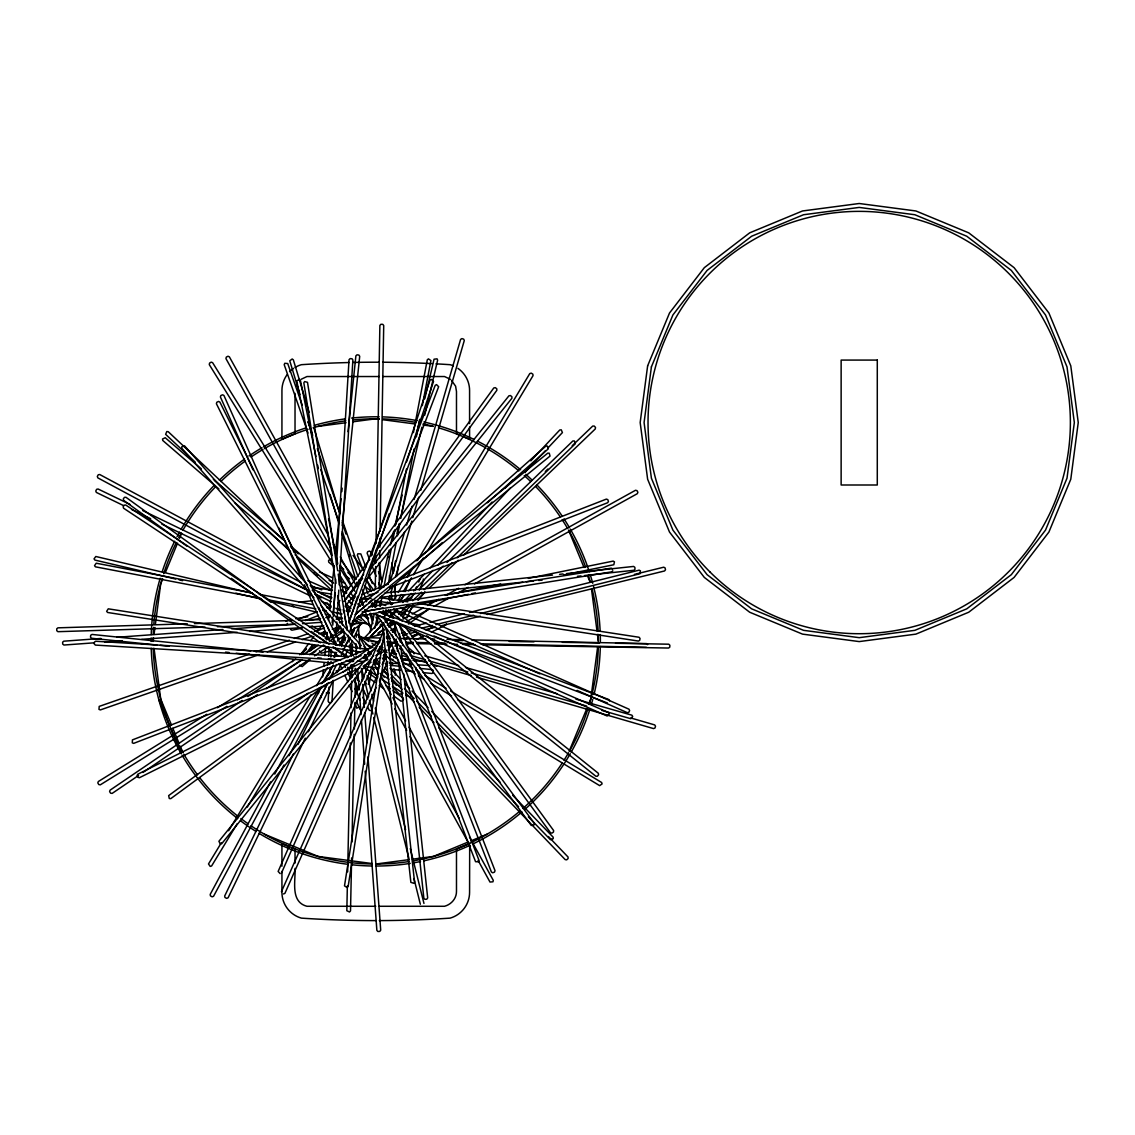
<?xml version="1.0" encoding="UTF-8"?>
<svg xmlns="http://www.w3.org/2000/svg" width="1135" height="1135" viewBox="0 0 1135 1135"><rect width="100%" height="100%" fill="white"/><g stroke="black" fill="none" stroke-linecap="round" stroke-linejoin="round"><path stroke-width="1.5" d="M374.933 607.282L375.047 600.188M375.231 589.547L375.642 566.507M375.699 562.96L375.827 555.866M376.04 543.466L379.87 325.404L380.906 324.269L382.835 324.355L383.715 325.561L380.112 531.223M379.118 587.944L379.558 563.13M379.643 557.81L379.771 550.716M379.828 547.169L379.984 538.302M347.353 886.009L346.828 910.724L349.509 911.987L350.516 910.894L351.637 857.918M347.65 871.879L350.36 742.971M350.474 737.679L350.999 712.95M351.112 707.658L351.666 681.17M351.751 677.638L352.006 665.266M352.233 654.682L352.46 644.084M351.978 842.028L354.248 734.317M354.361 729.01L354.914 702.522M355.028 697.231L355.439 677.808M355.51 674.275L355.624 668.969M355.922 654.852L355.993 651.32M356.078 647.787L356.149 644.254M356.291 637.189L356.376 633.656M328.994 687.115L328.128 701.26L328.951 702.522L330.881 702.693M329.859 672.956L330.086 669.409M330.838 657.023L331.278 649.944M332.796 625.172L333.123 619.852M333.335 616.319L335.605 579.148M336.471 564.989L349.041 359.696L350.133 358.603L352.063 358.773L352.886 360.022L339.124 584.795M331.973 701.6L333.264 680.362M334.683 657.349L334.995 652.043M335.435 644.964L335.648 641.431M335.974 636.111L336.84 621.966M337.067 618.419L338.798 590.101M348.871 556.193L349.012 554.66M322.652 676.857L323.376 669.792M323.745 666.273L324.113 662.741M324.837 655.69L325.759 646.865M326.483 639.814L327.206 632.762M328.497 620.405L329.036 615.127M329.59 609.835L334.144 565.741M335.421 553.398L341.082 498.719M341.819 491.668L342.188 488.135M348.019 431.697L355.879 355.865L357.014 354.815L358.915 355.071L359.696 356.347L342.174 525.661M327.745 664.996L328.114 661.464M328.653 656.186L329.391 649.121M332.129 622.675L332.683 617.383M333.037 613.851L335.236 592.683M153.594 637.913L153.14 641.403A222.616 222.616 0 0 1 153.168 637.913M154.048 634.422L154.97 627.442M155.438 623.952L160.716 583.787L162.745 578.907M597.677 646.652L590.782 699.032L588.767 703.913M384.169 632.848L344.501 885.867L346.998 887.471L348.133 886.534L385.347 649.22M389.362 599.691L389.915 596.216M393.746 571.785L395.377 561.314L396.526 560.364M386.978 638.75L387.801 633.514M394.37 591.633L395.462 584.653M396.824 575.942L398.47 565.471M376.636 625.215L378.295 616.546M380.282 606.133L382.268 595.719M383.928 587.05L391.206 548.872M392.866 540.203L394.852 529.79M395.845 524.583L406.444 469.067M413.395 432.634L427.299 359.767L428.462 358.873L430.903 360.561L422.305 405.663M371.642 671.111L369.329 683.256L368.151 684.15M379.927 627.74L380.58 624.264M382.566 613.851L383.233 610.389M388.198 584.369L396.143 542.729M397.463 535.791L399.79 523.646M400.783 518.44L414.02 449.034M416.346 436.89L419.652 419.539M363.824 658.413L364.633 654.98M369.882 632.621L374.323 613.709M375.926 606.828L377.146 601.663M380.367 587.916L389.248 550.078M390.454 544.928L393.689 531.166M394.895 526.016L402.159 495.059M417.098 431.442L419.922 419.397M424.774 398.768L434.052 359.213L437.046 358.83L437.628 360.15L424.717 415.183M362.562 679.978L363.767 674.828M374.663 628.393L377.487 616.362M379.913 606.047L381.119 600.883M396.867 533.819L399.279 523.505M401.308 514.907L421.894 427.214M292.433 661.691L292.787 660.3M390.312 581.191L404.67 531.818M406.642 525.008L412.09 506.281M414.076 499.457L460.597 339.422L461.902 338.599L463.733 339.181L464.272 340.585L420.716 490.419M384.581 614.702L386.056 609.594M389.035 599.379L390.029 595.974M391.007 592.569L392.994 585.759M395.462 577.247L411.806 521.064M412.785 517.659L418.73 497.229M341.465 644.793L344.274 636.423M348.757 623.016L357.724 596.216M371.173 556.022L430.037 380.154L431.314 379.416L433.513 381.417L406.6 461.817M349.991 630.989L389.22 513.744M319.247 688.888L318.382 693.57M337.521 641.034L338.783 637.742M340.67 632.791L341.933 629.485M347.608 614.645L435.23 385.304L436.535 384.623L438.649 386.709L349.14 621.001M328.341 675.438L330.228 670.501M339.677 645.744L343.465 635.841M395.179 675.169L395.746 673.807L394.001 668.799M165.44 572.395L177.571 543.112M179.585 538.231L181.614 533.351M569.217 751.086L586.738 708.793M383.942 630.464L278.146 871.439L280.146 873.624M389.631 617.525L391.05 614.29M407.38 577.105L410.217 570.635M281.494 873.014L384.453 638.508M389.418 627.187L391.547 622.335M401.492 599.691L403.62 594.839M405.039 591.605L410.728 578.666M281.437 891.67L378.466 672.842M382.055 664.741L386.368 655.009M388.525 650.156L392.114 642.041M402.897 617.738L406.486 609.623M411.523 598.273L413.665 593.421M415.112 590.172L416.545 586.937M418.702 582.071L420.134 578.822M376.196 687.455L284.928 893.33L283.523 893.969M379.785 679.354L387.688 661.521M389.121 658.286L393.434 648.553M407.096 617.766L412.842 604.799M419.312 590.2L423.625 580.482L423.284 579.02M387.631 675.694L388.255 674.36M293.383 753.938L224.687 895.997L224.971 897.473L226.688 898.367L228.107 897.771L305.287 738.133M298.008 744.347L327.334 683.696M329.661 678.9L336.598 664.542M341.238 654.966L349.722 637.402M351.268 634.21L354.347 627.825M308.38 731.749L333.08 680.674M336.939 672.686L341.564 663.11M344.657 656.725L347.75 650.341M349.282 647.149L352.375 640.764M353.921 637.572L360.859 623.2M446.339 623.711L445.672 625.059L431.385 632.167M295.909 386.198L297.257 383.616M270.556 781.887L210.202 894.38L210.429 895.87L212.103 896.82L213.55 896.295L283.963 765.033M274.741 774.07L321.673 686.576M324.199 681.88L332.569 666.259M288.985 755.669L327.533 683.781M330.895 677.538L333.406 672.856M365.881 702.239L363.328 703.842M384.552 615.241L387.29 610.673M393.689 600.032L396.427 595.478M398.257 592.442L405.564 580.283M407.394 577.247L413.778 566.606M417.439 560.52L529.775 373.585L531.251 373.131L532.868 374.167L533.024 375.657L427.994 550.432M385.063 621.866L386.893 618.83M397.86 600.585L401.506 594.513M403.336 591.463L411.551 577.786M413.381 574.75L423.426 558.037M221.311 842.823L208.5 863.976L210.202 866.402L211.607 865.977L237.243 823.669M228.632 830.735L311.004 694.79M316.495 685.724L327.476 667.593M329.306 664.571L331.136 661.549M333.889 657.023L336.627 652.483M341.209 644.935L345.778 637.373M247.302 807.056L319.602 687.711M322.354 683.185L333.335 665.053M344.316 646.936L349.807 637.87M352.559 633.33L354.39 630.308M286.729 624.661L287.51 623.385M359.412 706.722L356.787 708.212L355.184 703.728M387.532 557.966L388.44 556.703M301.385 653.647L308.663 643.602M310.735 640.722L313.856 636.423M316.977 632.11L321.134 626.364M327.377 617.752L329.462 614.872M337.776 603.394L339.862 600.514M342.983 596.201L368.974 560.307M376.252 550.248L493.768 387.971L495.271 387.631L496.804 388.808L496.832 390.312L373.074 561.201M306.521 653.122L312.763 644.496M343.962 601.422L363.711 574.126M301.612 654.569L306.053 649.021M344.856 600.599L362.59 578.453M370.351 568.777L508.948 395.803L510.466 395.548L511.942 396.796L511.885 398.286L365.541 580.936M308.99 651.504L314.537 644.595M322.297 634.905L324.511 632.138M345.579 605.849L356.674 592.016M379.771 641.999L218.913 841.29L220.275 843.929L221.736 843.688L373.713 655.392M400.854 615.879L404.173 611.765M378.154 649.887L382.594 644.396M392.568 632.025L395.902 627.896M409.21 611.41L413.651 605.906M418.091 600.415L424.745 592.172M350.587 652.682L352.999 650.1M363.881 638.523L380.821 620.49M383.233 617.922L390.497 610.19M398.952 601.181L404.996 594.74M408.628 590.881L424.348 574.154M430.392 567.713L492.065 502.053M505.373 487.894L512.623 480.176M530.769 460.867L559.796 429.966L561.258 429.839L562.421 432.563L547.907 448.013M368.932 638.537L383.446 623.087M389.489 616.66L396.753 608.928M402.797 602.501L411.267 593.477M413.679 590.909L433.031 570.309M437.869 565.159L510.424 487.922M524.938 472.472L545.495 450.595M285.921 621.115L290.404 619.511M612.801 570.791L611.808 571.841L362.405 611.737M370.819 636.04L383.516 623.768M386.07 621.327L388.61 618.873M391.149 616.418L397.505 610.275M407.664 600.458L415.282 593.108M419.099 589.42L443.246 566.11M447.048 562.435L572.849 440.976L574.324 440.919L575.346 443.7L457.178 557.796M377.132 635.089L383.488 628.946M387.29 625.272L392.37 620.363M398.726 614.234L407.621 605.636M412.7 600.741L421.596 592.144M424.135 589.689L452.099 562.705M545.325 471.493L547.879 469.039M572.196 445.729L592.683 426.093L594.215 426.036L595.52 427.455L595.279 428.945L463.435 555.327M389.206 626.492L394.327 621.583M400.726 615.454L410.955 605.636M417.354 599.493L425.043 592.13M428.874 588.455L458.313 560.236M330.214 636.848L332.853 634.508M335.506 632.167L340.798 627.485M355.34 614.602L365.924 605.253M368.577 602.912L372.535 599.394M416.204 560.775L545.85 446.098L547.325 446.098L548.219 448.921L487.369 502.748M310.096 659.563L302.165 666.585L299.498 665.167M352.432 622.122L442.395 542.544M402.258 693.442L399.435 694.35L392.412 686.405M299.64 654.725L306.493 649.163M322.95 635.799L327.064 632.45M357.213 607.949L547.765 453.149L549.255 453.205L550.035 456.071L355.368 614.219M310.125 650.965L316.977 645.404M325.206 638.721L327.944 636.494M334.797 630.918L340.287 626.463M308.167 693.144L168.661 795.607L169.299 798.515L170.775 798.643L328.795 682.589M320.992 683.738L380.778 639.828M427.753 605.324L433.442 601.139M343.025 672.133L375.77 648.085M408.515 624.037L428.434 609.396M242.081 700.465L110.081 790.159L109.598 791.577L110.634 793.195L112.166 793.393L138.569 775.46M247.941 696.479L302.208 659.605M309.543 654.625L322.737 645.659M331.534 639.686L343.267 631.713M350.601 626.719L356.475 622.732M142.967 772.467L257.361 694.733M266.157 688.761L308.692 659.861M314.551 655.874L327.76 646.907M338.017 639.927L343.891 635.941M351.226 630.961L362.959 622.987M206.868 714.255L98.348 781.518L97.809 782.909L98.788 784.569L100.291 784.838L226.901 706.367M217.409 707.715L295.781 659.137M303.315 654.469L318.396 645.134M327.433 639.53L342.5 630.18M237.442 699.827L302.25 659.662M311.288 654.058L315.814 651.263M359.525 624.165L362.533 622.306M433.215 672.715L431.924 673.495L423.1 672.573M329.249 692.96L326.227 693.059M378.069 632.961L384.268 629.514M388.922 626.946L395.122 623.498M402.882 619.199L409.082 615.766M412.175 614.049L423.043 608.034M427.696 605.452L438.55 599.436M446.296 595.137L458.71 588.256M464.91 584.823L635.501 490.277L637.005 490.618L637.898 492.32L637.288 493.697L474.444 583.943M390.695 630.351L395.349 627.783M406.202 621.753L429.47 608.871M434.123 606.289L449.63 597.691M457.391 593.392L468.244 587.377M367.868 659.534L137.775 774.24L137.108 775.574L137.917 777.319L139.406 777.73L359.979 667.763M375.798 655.576L386.907 650.043M394.852 646.085L398.016 644.51M412.303 637.388L418.645 634.224M426.59 630.265L432.932 627.102M363.157 666.188L371.088 662.23M374.266 660.655L380.608 657.491M406.004 644.836L409.167 643.247M417.113 639.289L423.454 636.125M301.101 379.303L306.975 376.536L379.274 376.536M372.166 709.857L370.421 710.666L369.074 709.999L367.499 706.821M414.715 635.146L416.034 634.564M467.535 842.283L433.371 856.443L412.416 859.195M470.798 840.936L487.057 834.197M469.578 843.603L456.483 849.023L456.483 891.245C456.61 898.494 451.347 904.425 444.523 906.283L379.274 906.283M297.427 619.526L317.247 611.793M327.164 607.934L330.469 606.643M351.949 598.273L355.255 596.982M361.852 594.414L388.284 584.114M399.86 579.602L606.36 499.102L607.807 499.641L608.459 501.443L607.665 502.72L389.603 587.731M305.343 620.575L318.552 615.425M359.866 599.323L378.026 592.243M373.046 647.092L132.44 739.878L132.298 742.843L133.689 743.368L361.1 655.661M402.698 635.643L407.649 633.741M367.697 653.107L370.989 651.845M387.475 645.489L392.412 643.573M403.947 639.133L408.898 637.232M412.189 635.955L418.772 633.415M249.345 654.129L99.213 706.396L98.972 709.361L100.348 709.928L258.808 654.753M256.013 651.816L289.368 640.197M294.376 638.452L307.727 633.812M314.395 631.486L324.397 627.995M339.422 622.774L342.756 621.611M402.797 600.699L409.48 598.386L410.842 598.94M267.151 651.845L295.511 641.97M302.18 639.658L312.182 636.167M318.864 633.841L325.532 631.528M332.2 629.201L340.543 626.293M352.219 622.235L357.227 620.49M339.195 644.921L342.628 644.07M364.902 638.508L383.758 633.812M392.327 631.684L395.746 630.833M414.601 626.123L426.604 623.143M430.023 622.278L464.3 613.737M469.45 612.46L639.119 570.167L640.424 570.848L639.913 573.771L480.531 613.51M331.434 650.667L321.148 653.235L319.432 650.738M348.573 646.397L351.992 645.545M386.269 637.005L389.702 636.139M401.691 633.16L405.124 632.294M408.557 631.443L411.977 630.592M422.263 628.024L432.548 625.47M435.968 624.605L473.678 615.213M634.465 574.381L663.734 567.202L665.096 567.911L665.507 569.798L664.557 570.962L487.185 614.489M402.812 635.203L406.259 634.366M409.692 633.514L416.588 631.826M425.199 629.712L435.528 627.173M440.692 625.91L480.304 616.192M362.207 612.148L382.977 607.92M445.289 595.251L500.663 583.986M528.357 578.353L613.17 561.101L614.446 561.839L613.822 564.748L563.627 574.948M302.265 628.109L291.879 630.209L290.603 629.471M309.188 626.69L312.65 625.995M357.653 616.844L468.429 594.314M471.89 593.605L475.352 592.896M299.328 379.36L296.774 380.963L331.973 554.036M295.639 618.674L307.84 616.731M368.889 606.955L611.311 568.167L612.559 568.961M310.082 620.107L320.552 618.433M325.773 617.596L329.264 617.043M318.14 426.377L346.076 422.702M353.056 421.78L375.756 418.787L379.246 419.255M408.926 859.663L375.756 864.033A222.616 222.616 0 0 0 409.21 861.508M298.604 602.188L312.721 600.685M369.13 594.655L374.422 594.102M385.006 592.967L552.504 575.09M559.555 574.338L563.073 573.97M566.606 573.586L633.6 566.436L634.848 567.33L635.004 569.259L633.912 570.281L584.539 575.544M323.603 603.394L327.135 603.011M360.632 599.436L371.202 598.315M380.026 597.379L522.838 582.127M526.356 581.758L533.422 581.006M538.699 580.439L542.232 580.07M577.488 576.296L581.021 575.927M336.017 672.147L337.492 672.005L336.286 670.586M100.901 638.466L63.759 641.19L62.624 642.183L62.723 644.098L63.943 645.035L94.006 642.836M116.806 637.303L222.914 629.514M231.753 628.861L295.412 624.193M302.492 623.668L321.943 622.25M104.619 642.055L122.296 640.75M141.747 639.331L237.243 632.323M249.615 631.415L300.903 627.655M309.741 627.002L323.886 625.967M350.417 624.023L366.335 622.845M410.402 697.003L405.947 695.131M187.289 623.796L57.928 627.839L56.75 628.776L56.764 630.705L57.942 631.684L205.038 627.087M194.383 623.569L291.865 620.519M298.945 620.306L320.212 619.639M336.159 619.142L341.479 618.972M217.452 626.704L293.653 624.321M382.807 376.536L444.523 376.536L450.411 379.303M375.756 906.283L306.975 906.283C290.035 901.928 295.71 880.916 295.029 868.374M454.213 640.438L463.08 640.594M509.175 641.403L533.989 641.828M562.364 642.325L599.592 642.977M615.539 643.261L668.728 644.198L669.863 645.233L669.778 647.163L668.558 648.042L482.418 644.779M340.585 642.297L344.132 642.353M388.454 643.134L397.321 643.29M406.188 643.446L413.268 643.573M416.815 643.63L431.002 643.885M434.549 643.942L446.963 644.155M454.043 644.283L457.589 644.354M462.91 644.439L475.324 644.652M362.264 637.6L379.927 637.983M386.992 638.125L390.525 638.21M399.35 638.395L425.838 638.948M431.13 639.062L434.662 639.133M447.034 639.402L462.924 639.729M471.749 639.913L646.567 643.602L647.659 644.609M370.918 641.488L379.757 641.672M386.822 641.828L390.355 641.899M393.873 641.97L397.406 642.041M406.245 642.24L413.31 642.382M416.843 642.453L429.2 642.722M434.492 642.836L445.09 643.048M460.98 643.389L473.338 643.644M480.403 643.8L646.397 647.305M331.264 559.285L329.76 559.243L328.526 560.718L328.781 562.236L334.314 566.677M348.786 656.739L95.695 641.247L94.446 642.069L94.276 643.985L95.368 645.077L339.592 660.031M354.092 657.066L357.624 657.278M362.945 657.605L366.477 657.832M382.41 658.797L385.943 659.024M389.489 659.236L393.022 659.449M401.875 659.988L410.728 660.542M414.261 660.754L426.647 661.506M346.672 660.471L353.751 660.91M357.298 661.123L364.378 661.549M376.763 662.315L373.231 662.102L378.437 671.381M389.149 663.067L399.775 663.72M405.081 664.046L412.161 664.486M417.467 664.812L429.853 665.564M433.4 665.777L436.932 666.004M250.75 650.866L92.02 634.437L90.729 635.217L90.488 637.118L91.524 638.253L156.786 645.006M254.283 651.235L263.107 652.143M317.772 657.803L321.304 658.172M328.356 658.896L340.699 660.173M345.991 660.726L353.056 661.45M374.209 663.649L377.742 664.003M390.085 665.28L400.669 666.387M420.063 668.387L432.421 669.664L433.456 670.799M160.319 645.375L169.129 646.283M225.567 652.128L229.1 652.497M236.151 653.221L333.151 663.266M338.443 663.819L347.267 664.727M350.786 665.096L354.319 665.451M364.902 666.557L379.005 668.004M391.362 669.295L400.173 670.203M405.465 670.742L414.289 671.665M405.081 659.265L406.514 659.421M382.736 419.709L414.161 423.852M422.901 425.001L433.371 426.377A222.616 222.616 0 0 0 423.142 423.894M372.266 863.565L318.14 856.443L264.441 834.197M311.316 587.093L332.356 590.313M342.869 591.917L346.374 592.456M379.672 597.549L407.72 601.848M418.233 603.451L639.076 637.26L640.055 638.452L639.714 640.353L638.395 641.062L407.039 605.636M317.644 591.959L331.675 594.102M375.486 600.812L393.022 603.494M368.251 649.589L108.265 608.828L106.647 611.325L107.598 612.474L360.618 652.128M376.976 650.951L380.466 651.504M390.937 653.15L396.172 653.959M383.29 655.69L386.78 656.229M393.76 657.335L397.25 657.874M400.74 658.428L409.465 659.79M412.956 660.343L416.446 660.882M252.367 593.023L96.22 563.215L94.546 565.656L95.439 566.833L260.255 598.287M259.305 594.343L313.09 604.6M326.979 607.253L330.441 607.92M337.379 609.24L340.855 609.906M346.061 610.9L349.523 611.552M410.246 623.143L418.928 624.803L419.822 625.967M268.938 599.947L315.785 608.885M322.723 610.204L326.185 610.871M333.123 612.191L341.805 613.851M357.411 616.83L360.887 617.483M390.383 623.115L395.59 624.108M250.58 592.825L95.822 556.505L94.035 558.874L94.886 560.08L175.698 579.049M336.556 612.999L341.72 614.219M179.146 579.857L182.579 580.666M235.881 593.179L261.674 599.223M270.272 601.252L316.708 612.148M325.305 614.163L330.455 615.369M337.336 616.986L342.5 618.192M352.815 620.618L370.01 624.661M334.797 629.968L338.187 630.947M358.561 636.792L378.934 642.623M387.418 645.063L390.823 646.042M399.307 648.468L402.698 649.447M409.494 651.391L419.68 654.313M424.774 655.775L458.724 665.521M465.52 667.465L557.2 693.755M575.885 699.117L631.911 715.192L632.692 716.44L630.79 718.71L601.933 710.439M320.098 629.599L315.005 628.137L314.211 626.889M379.53 646.638L382.921 647.617M391.405 650.057L394.81 651.022M401.591 652.98L404.996 653.944M410.09 655.406L425.37 659.79M428.76 660.769L467.804 671.963M471.209 672.942L586.653 706.055M630.876 718.001L654.711 724.924L655.533 726.23L654.952 728.06L653.547 728.599L476.473 677.113M367.499 645.446L370.904 646.425M391.334 652.37L396.441 653.859M401.549 655.335L408.359 657.321M411.764 658.314L427.101 662.769M430.505 663.748L471.365 675.637M365.598 669.423L367.442 670.019M310.195 585.461L321.744 589.874M379.487 611.935L608.828 699.557L609.509 700.862M320.34 593.293L331.888 597.705M373.131 613.467L607.424 702.976M459.76 435.145L456.483 433.797L456.483 391.575L455.603 386.198L451.46 380.31M463.023 436.507L469.578 439.217L469.578 427.044M288.474 846.313L281.934 843.603L281.934 866.218M291.752 847.675L295.029 849.023L295.029 863.097M307.869 580.567L330.512 590.512M379.033 611.808L393.59 618.192M434.024 635.955L608.686 712.638L609.296 713.972L607.111 715.986L374.224 613.737M311.146 586.043L315.998 588.171M319.389 571.941L332.356 577.701M340.457 581.29L345.324 583.447M387.475 602.132L392.341 604.288M400.442 607.878L628.989 709.205L629.627 710.609L628.804 712.34L627.343 712.681L577.091 690.406M317.743 575.431L314.494 573.984L313.856 572.593M329.093 580.453L332.328 581.9M342.061 586.199L348.544 589.079L339.138 574.111M376.096 601.295L385.815 605.608M393.93 609.197L539.806 673.878M130.057 504.451L98.121 489.015L96.645 489.298L95.766 491.015L96.361 492.434L123.502 505.557M142.826 510.622L308.834 590.895M315.218 593.988L331.193 601.706M347.154 609.424L350.346 610.971M131.476 509.416L150.629 518.681M161.808 524.086L310.266 595.861M321.446 601.266L331.023 605.891M335.804 608.218L338.996 609.75M356.56 618.249L361.341 620.561M332.214 652.54L330.852 651.816L330.441 649.929M301.314 582.652L99.738 474.529L98.263 474.756L97.312 476.43L97.837 477.878L305.655 589.349M312.253 588.526L330.994 598.585M345.054 606.118L349.75 608.63M315.033 594.385L321.276 597.734M361.398 710.127L360.079 709.403L356.461 701.302M358.433 635.174L369.003 641.573M372.025 643.403L375.047 645.233M379.572 647.986L387.134 652.554M390.156 654.384L397.704 658.967M402.244 661.705L412.814 668.118M415.836 669.948L418.858 671.778M424.901 675.438L446.041 688.25M450.581 691.002L601.649 782.512L602.075 783.93L599.649 785.633L457.646 699.6M338.301 627.3L341.323 629.13M365.498 643.772L371.542 647.432M377.586 651.093L380.608 652.923M383.63 654.753L398.726 663.904M403.265 666.656L415.353 673.977M418.375 675.807L424.419 679.468M430.449 683.128L451.602 695.939M337.18 644.992L125.758 505.032L124.254 505.132L123.162 506.707L123.545 508.196L329.065 644.24M343.096 648.908L353.453 655.76M371.188 667.508L374.153 669.466M380.055 673.381L388.936 679.255M391.887 681.213L399.279 686.107M333.491 647.177L348.289 656.966M364.548 667.735L377.856 676.531M382.282 679.468L389.688 684.362M392.639 686.32L402.982 693.173M292.376 605.693L293.639 606.587M271.024 602.33L125.985 497.3L124.481 497.329L123.304 498.861L123.644 500.365L186.835 546.119M311.245 631.457L327.036 642.892M332.782 647.049L347.14 657.449M350.02 659.534L352.886 661.606M368.691 673.055L375.869 678.248M385.914 685.526L390.227 688.647M393.093 690.733L403.152 698.011L403.478 699.515L402.315 701.047L400.811 701.075L393.632 695.869M231.356 578.353L320.396 642.836M323.262 644.907L339.053 656.356M367.783 677.155L374.961 682.348M379.274 685.469L383.573 688.59M339.564 565.939L343.721 569.273M347.863 572.593L356.177 579.247M364.477 585.901L371.386 591.448L366.875 579.886M393.533 609.183L414.289 625.811M426.746 635.799L598.315 773.275L598.585 774.794L597.336 776.269L595.832 776.226L414.573 630.975M344.004 574.438L349.537 578.864M388.284 609.906L402.116 621.001M201.321 468.883L165.228 437.727L162.546 439.004L162.745 440.465L218.899 488.944M213.352 479.282L285.552 541.608M290.9 546.219L333.69 583.149M341.706 590.087L345.721 593.548M348.388 595.847L353.737 600.472M357.752 603.933L360.419 606.246M369.783 614.319L372.45 616.631M407.21 646.638L413.906 652.412L414.091 653.873M234.931 502.791L288.418 548.957M295.1 554.731L332.527 587.05M348.573 600.897L352.588 604.359M364.619 614.744L368.634 618.206M282.814 539.338L168.235 431.711L166.802 431.555L165.639 434.336L195.248 462.144M290.532 546.588L298.264 553.852M348.459 601.011L352.332 604.629M362.632 614.305L367.783 619.142M214.558 480.289L223.567 488.759M268.626 531.081L290.503 551.638M296.944 557.682L331.704 590.342M347.154 604.841L351.013 608.473M358.745 615.723L370.322 626.619M388.354 643.545L390.922 645.957M327.419 603.38L331.094 607.197M358.092 635.146L370.351 647.858M385.077 663.095L387.532 665.635M389.986 668.174L401.024 679.61M404.713 683.426L409.607 688.505M412.062 691.059L428.023 707.573M431.697 711.375L500.393 782.54M512.665 795.238L553.156 837.176L553.213 838.651L550.432 839.673L528.342 816.803M363.952 646.539L371.315 654.157M376.224 659.251L379.899 663.053M384.808 668.146L387.262 670.686M390.937 674.488L400.754 684.66M404.429 688.477L414.247 698.635M416.701 701.175L431.428 716.426M436.337 721.505L518.539 806.644M548.404 836.523L568.039 857.01L568.096 858.542L566.677 859.848L565.187 859.606L438.805 727.762M373.77 659.932L379.913 666.33M383.587 670.175L388.496 675.282M390.951 677.85L401.989 689.371M405.677 693.215L414.261 702.168M419.17 707.289L433.896 722.654M307.471 584.809L184.594 445.899L181.77 446.807L181.756 448.282L313.998 597.776M312.153 590.101L361.299 645.673M375.344 661.535L377.685 664.188M383.545 670.799L388.213 676.091M391.731 680.064L396.413 685.356M321.021 605.707L357.298 646.723M376.026 667.891L378.366 670.53M381.871 674.502L384.212 677.155M340.897 559.995L354.489 578.495M372.252 602.699L375.387 606.97M382.708 616.929L534.315 823.343L534.174 824.819L531.279 825.457L376.536 614.773M353.084 555.426L363.526 569.756M368.747 576.92L376.068 586.951M398.002 617.043L400.087 619.909M404.259 625.64L553.625 830.536L553.483 832.068L551.894 833.161L550.461 832.721L396.924 622.094M365.584 579.12L373.94 590.583M388.567 610.644L393.788 617.795M324.113 631.769L324.936 633.075M332.186 555.597L212.614 362.675L211.223 362.136L209.549 363.115L209.294 364.633L334.456 566.578M339.649 567.642L350.871 585.731M360.206 600.798L363.001 605.324M350.346 592.2L354.077 598.23M320.637 696.252L321.418 697.543M328.214 535.195L229.369 356.844L227.993 356.234L226.291 357.114L225.95 358.617L330.81 547.822M333.364 544.502L336.797 550.702M340.245 556.902L356.574 586.369M388.369 643.758L390.085 646.851M392.667 651.504L394.384 654.611M340.259 564.889L354.872 591.25M360.036 600.557L362.604 605.21M358.022 634.238L366.534 649.717M368.237 652.809L369.939 655.902M380.991 676.02L391.206 694.606M392.909 697.699L405.663 720.909M409.068 727.109L459.249 818.434M469.464 837.006L493.285 880.349L492.959 881.796L489.994 882.051L478.09 860.373M364.945 654.512L367.499 659.151M371.755 666.883L377.714 677.723M379.416 680.816L392.171 704.04M394.725 708.68L406.628 730.358M410.033 736.544L470.429 846.455M341.72 646.482L219.892 402.102L218.544 401.435L216.799 402.244L216.402 403.734L336.641 644.935M345.664 654.413L347.253 657.591M351.212 665.521L352.786 668.699M356.745 676.63L359.114 681.397M362.278 687.739L367.825 698.848M369.4 702.026L371.769 706.779M347.721 667.153L352.46 676.673M354.844 681.44L358.788 689.371M362.746 697.301L365.91 703.657M365.711 682.476L366.35 683.767M294.149 552.532L223.95 395.519L222.644 394.781L220.857 395.533L220.403 396.995L252.963 469.833M318.765 607.566L335.407 644.793M344.089 664.216L345.537 667.451M347.707 672.303L350.616 678.787M354.957 688.491L360.022 699.827M279.026 528.115L301.456 578.283M304.35 584.766L329.689 641.417M334.754 652.753L336.201 655.987M339.819 664.074L341.99 668.941M344.884 675.41L347.778 681.88M349.225 685.114L352.12 691.598M406.216 637.983L406.812 639.402M584.043 567.514L568.55 530.102A222.616 222.616 0 0 1 585.561 566.989M587.419 575.658L590.115 582.17M171.498 725.066L160.716 699.032L154.048 648.397M172.846 728.315L178.919 742.957M180.266 746.206L182.962 752.718A222.616 222.616 0 0 1 171.115 729.053M158.786 699.543L181.217 753.725A224.631 224.631 0 0 1 151.225 648.269M372.025 555.143L370.734 551.837L369.457 551.057L367.655 551.709L367.116 553.156L369.698 559.754M373.316 558.448L375.245 563.414M378.466 571.671L382.325 581.574M388.766 598.102L391.348 604.714M399.08 624.534L411.948 657.576M415.821 667.494L495.03 870.687L494.491 872.134L492.675 872.787L491.398 871.992L406.401 653.93M372.266 566.365L376.125 576.282M378.707 582.893L380.636 587.845M390.937 614.276L392.228 617.582M393.519 620.888L403.18 645.659M365.91 567.117L360.816 553.923L357.851 553.781L357.341 555.171L363.058 569.997M369.088 575.346L372.266 583.589M386.24 619.838L388.78 626.435M391.958 634.678L479.041 860.443L478.516 861.834L475.551 861.678L383.389 622.732M302.25 405.252L287.723 363.541L284.772 363.299L284.204 364.675L308.011 433.059M308.053 421.922L312.707 435.272M317.346 448.623L339.989 513.673M342.316 520.341L360.32 572.054M364.973 585.39L367.868 593.733M371.358 603.749L372.521 607.083M375.997 617.085L377.742 622.094M391.688 662.131L392.838 665.465M320.794 469.762L338.798 521.476M342.288 531.478L357.965 576.509M359.128 579.857L360.277 583.191M362.604 589.86L366.676 601.536M370.734 613.212L373.06 619.88M385.262 654.909L386.411 658.243M309.16 412.26L293.341 359.838L292.177 358.986L289.78 360.816L299.981 394.639M313.757 427.469L339.266 512.027M342.33 522.171L345.905 534.003M364.775 596.57L366.307 601.649M369.882 613.482L372.947 623.626M383.148 657.449L384.169 660.825M308.152 421.695L311.714 433.527M330.086 494.406L338.755 523.15M341.819 533.294L355.595 578.949M356.617 582.326L357.639 585.717M361.214 597.549L363.257 604.317M364.789 609.381L370.904 629.684M344.941 586.384L346.643 593.236M359.029 642.935L360.306 648.085M364.59 665.223L366.293 672.076M367.144 675.509L370.989 690.931M371.84 694.35L373.557 701.217M375.259 708.07L405.592 829.742M410.288 848.597L423.965 903.446M345.593 604.331L346.445 607.75M355.851 645.46L356.702 648.88M361.824 669.451L363.966 678.021M364.817 681.454L368.662 696.876M369.513 700.295L372.933 714.014M373.784 717.433L409.238 859.692M413.949 878.533L420.347 904.24M300.406 380.31L315.899 456.469M317.658 465.123L318.368 468.585M328.568 518.78L337.719 563.783M339.138 570.706L352.517 636.48M362.718 686.661L364.122 693.584M343.238 609.424L343.948 612.886M344.643 616.348L347.466 630.195M348.871 637.118L349.566 640.58M350.275 644.042L352.389 654.427M355.198 668.274L355.908 671.736M356.617 675.197L357.667 680.39M337.648 570.678L307.5 382.325L304.634 381.573L303.839 382.821L335.932 583.376M338.202 574.168L347.14 629.982M347.977 635.217L349.083 642.183M349.651 645.673L351.325 656.144M355.51 682.305L357.184 692.761M337.889 595.591L342.628 625.243M343.196 628.733L345.139 640.934M350.162 672.331L350.999 677.567M591.477 589.022L596.996 630.932M597.45 634.422L598.372 641.403A222.616 222.616 0 0 0 598.259 634.394M379.303 562.534L381.247 580.084M384.722 611.694L385.12 615.198M385.503 618.717L385.886 622.221M386.865 631.003L414.559 882.051L413.708 883.257L410.87 882.363L382.211 622.533M375.047 557.583L375.614 562.846M391.944 562.946L393.065 573.515M394.384 585.859L395.704 598.202M399.463 633.458L400.414 642.282M400.783 645.801L402.854 665.195M403.79 674.02L427.682 897.927L426.788 899.19L424.873 899.331L423.852 898.239L398.456 660.215M389.418 575.587L389.986 580.879M391.107 591.463L392.057 600.273M394.313 621.427L395.817 635.543M396.186 639.062L397.505 651.405M358.39 626.023L360.079 649.021M361.512 668.472L362.42 680.844M362.675 684.377L364.363 707.375M364.746 712.681L366.96 742.744M367.995 756.889L380.707 930.189L379.771 931.409L377.841 931.494L376.863 930.374L365.186 771.218M355.837 643.9L356.617 654.512M357.653 668.657L359.213 689.867M359.469 693.414L361.029 714.624M361.427 719.93L364.661 764.139M469.578 423.568L469.578 390.511A26.871 26.871 0 0 0 457.93 368.364M295.029 393.334L295.029 433.797L281.934 439.217L281.934 390.511A26.871 26.871 0 0 1 287.339 374.337M281.934 871.439L281.934 892.309A26.871 26.871 0 0 0 301.399 918.13A1120.94 1120.94 0 0 0 375.756 920.598M600.316 646.553A224.631 224.631 0 0 1 594.002 694.563M592.725 699.543A224.631 224.631 0 0 1 591.335 704.495M589.831 709.446A224.631 224.631 0 0 1 571.132 752.235M570.281 753.725A224.631 224.631 0 0 1 524.554 809.681M521.944 811.951A224.631 224.631 0 0 1 472.827 843.986M423.866 860.827A224.631 224.631 0 0 0 469.677 845.461L469.578 892.309A26.871 26.871 0 0 1 450.113 918.13A1120.94 1120.94 0 0 1 379.303 920.598M420.489 861.536A224.631 224.631 0 0 1 413.665 862.813M410.232 863.38A224.631 224.631 0 0 1 375.756 866.033M372.323 866.005A224.631 224.631 0 0 1 351.609 864.742M348.161 864.331A224.631 224.631 0 0 1 259.021 833.317M256.084 831.501A224.631 224.631 0 0 1 240.393 820.676M237.641 818.548A224.631 224.631 0 0 1 182.082 755.201M151.125 641.403A224.631 224.631 0 0 1 151.154 637.983M151.225 634.55A224.631 224.631 0 0 1 160.163 578.311M162.206 571.728A224.631 224.631 0 0 1 174.705 541.225M177.074 536.614A224.631 224.631 0 0 1 179.529 532.074M181.217 529.094A224.631 224.631 0 0 1 214.515 485.014M219.353 480.176A224.631 224.631 0 0 1 244.593 459.051M248.863 456.057A224.631 224.631 0 0 1 261.958 447.743M263.433 446.878A224.631 224.631 0 0 1 306.067 427.867M314.31 425.341A224.631 224.631 0 0 1 344.714 418.943M351.609 418.077A224.631 224.631 0 0 1 379.175 416.815M382.623 416.885A224.631 224.631 0 0 1 417.084 420.617M423.866 421.993A224.631 224.631 0 0 1 474.387 439.6M477.48 441.132A224.631 224.631 0 0 1 520.624 469.734M525.846 474.288A224.631 224.631 0 0 1 532.145 480.176M536.997 485.014A224.631 224.631 0 0 1 562.08 515.943M563.996 518.837A224.631 224.631 0 0 1 569.429 527.619M570.281 529.094A224.631 224.631 0 0 1 589.306 571.728M590.342 575.019A224.631 224.631 0 0 1 592.725 583.276M593.591 586.582A224.631 224.631 0 0 1 600.145 631.103M600.273 634.55A224.631 224.631 0 0 1 600.387 641.403M598.315 646.666A222.616 222.616 0 0 1 589.363 704.083M587.817 709.134A222.616 222.616 0 0 1 569.415 751.2M568.55 752.718A222.616 222.616 0 0 1 564.01 760.223M562.109 763.188A222.616 222.616 0 0 1 522.923 808.446M520.241 810.773A222.616 222.616 0 0 1 412.714 860.94M372.252 864.005A222.616 222.616 0 0 1 251.019 825.812M248.111 823.797A222.616 222.616 0 0 1 240.932 818.562M238.123 816.391A222.616 222.616 0 0 1 199.675 777.631M197.533 774.808A222.616 222.616 0 0 1 183.842 754.236M169.739 725.776A222.616 222.616 0 0 1 153.239 648.426M153.239 634.394A222.616 222.616 0 0 1 153.58 627.357M153.835 623.824A222.616 222.616 0 0 1 162.135 578.736M163.681 573.686A222.616 222.616 0 0 1 176.322 542.487M178.72 537.777A222.616 222.616 0 0 1 181.231 533.138M182.962 530.102A222.616 222.616 0 0 1 215.877 486.489M220.828 481.538A222.616 222.616 0 0 1 245.217 461.08M251.019 457.008A222.616 222.616 0 0 1 262.937 449.488M264.441 448.609A222.616 222.616 0 0 1 308.025 429.342M313.076 427.796A222.616 222.616 0 0 1 345.82 420.815M352.871 419.964A222.616 222.616 0 0 1 379.246 418.815M382.765 418.9A222.616 222.616 0 0 1 416.204 422.49M438.436 427.796A222.616 222.616 0 0 1 485.553 447.743M487.057 448.609A222.616 222.616 0 0 1 518.894 470.911M524.242 475.537A222.616 222.616 0 0 1 530.669 481.538M535.621 486.489A222.616 222.616 0 0 1 560.151 516.68M562.109 519.617A222.616 222.616 0 0 1 567.67 528.584M588.356 575.36A222.616 222.616 0 0 1 590.328 582.099M592.087 588.881A222.616 222.616 0 0 1 598.131 630.876M289.595 371.712A26.871 26.871 0 0 1 293.582 368.364M295.029 367.442A26.871 26.871 0 0 1 301.399 364.69A1120.94 1120.94 0 0 1 349.183 362.533M453.376 365.853A26.871 26.871 0 0 0 450.113 364.69A1120.94 1120.94 0 0 0 435.968 363.838M352.73 362.448A1120.94 1120.94 0 0 1 379.303 362.221M382.835 362.235A1120.94 1120.94 0 0 1 432.421 363.654M647.631 365.853L640.168 422.546L647.631 479.24L669.508 532.06L704.324 577.431L749.682 612.233L802.516 634.124L859.209 641.587L915.902 634.124L968.722 612.233L1014.094 577.431L1048.91 532.06L1070.787 479.24L1078.25 422.546L1070.787 365.853L1048.91 313.019L1014.094 267.661L968.722 232.845L915.902 210.968L859.209 203.505L802.516 210.968L749.682 232.845L704.324 267.661L669.508 313.019L647.631 365.853M651.405 366.86L644.084 422.546L651.405 478.218L672.899 530.102L707.091 574.665L751.64 608.842L803.523 630.336L859.209 637.671L914.881 630.336L966.765 608.842L1011.328 574.665L1045.519 530.102L1066.999 478.218L1074.334 422.546L1066.999 366.86L1045.519 314.977L1011.328 270.428L966.765 236.236L914.881 214.742L859.209 207.421L803.523 214.742L751.64 236.236L707.091 270.428L672.899 314.977L651.405 366.86M877.284 360.079L841.134 360.079L841.134 485L877.284 485L877.284 360.079M709.886 571.87A211.181 211.181 0 0 0 1063.183 477.197A211.181 211.181 0 0 0 804.545 218.558A211.181 211.181 0 0 0 709.886 571.87"/></g></svg>
